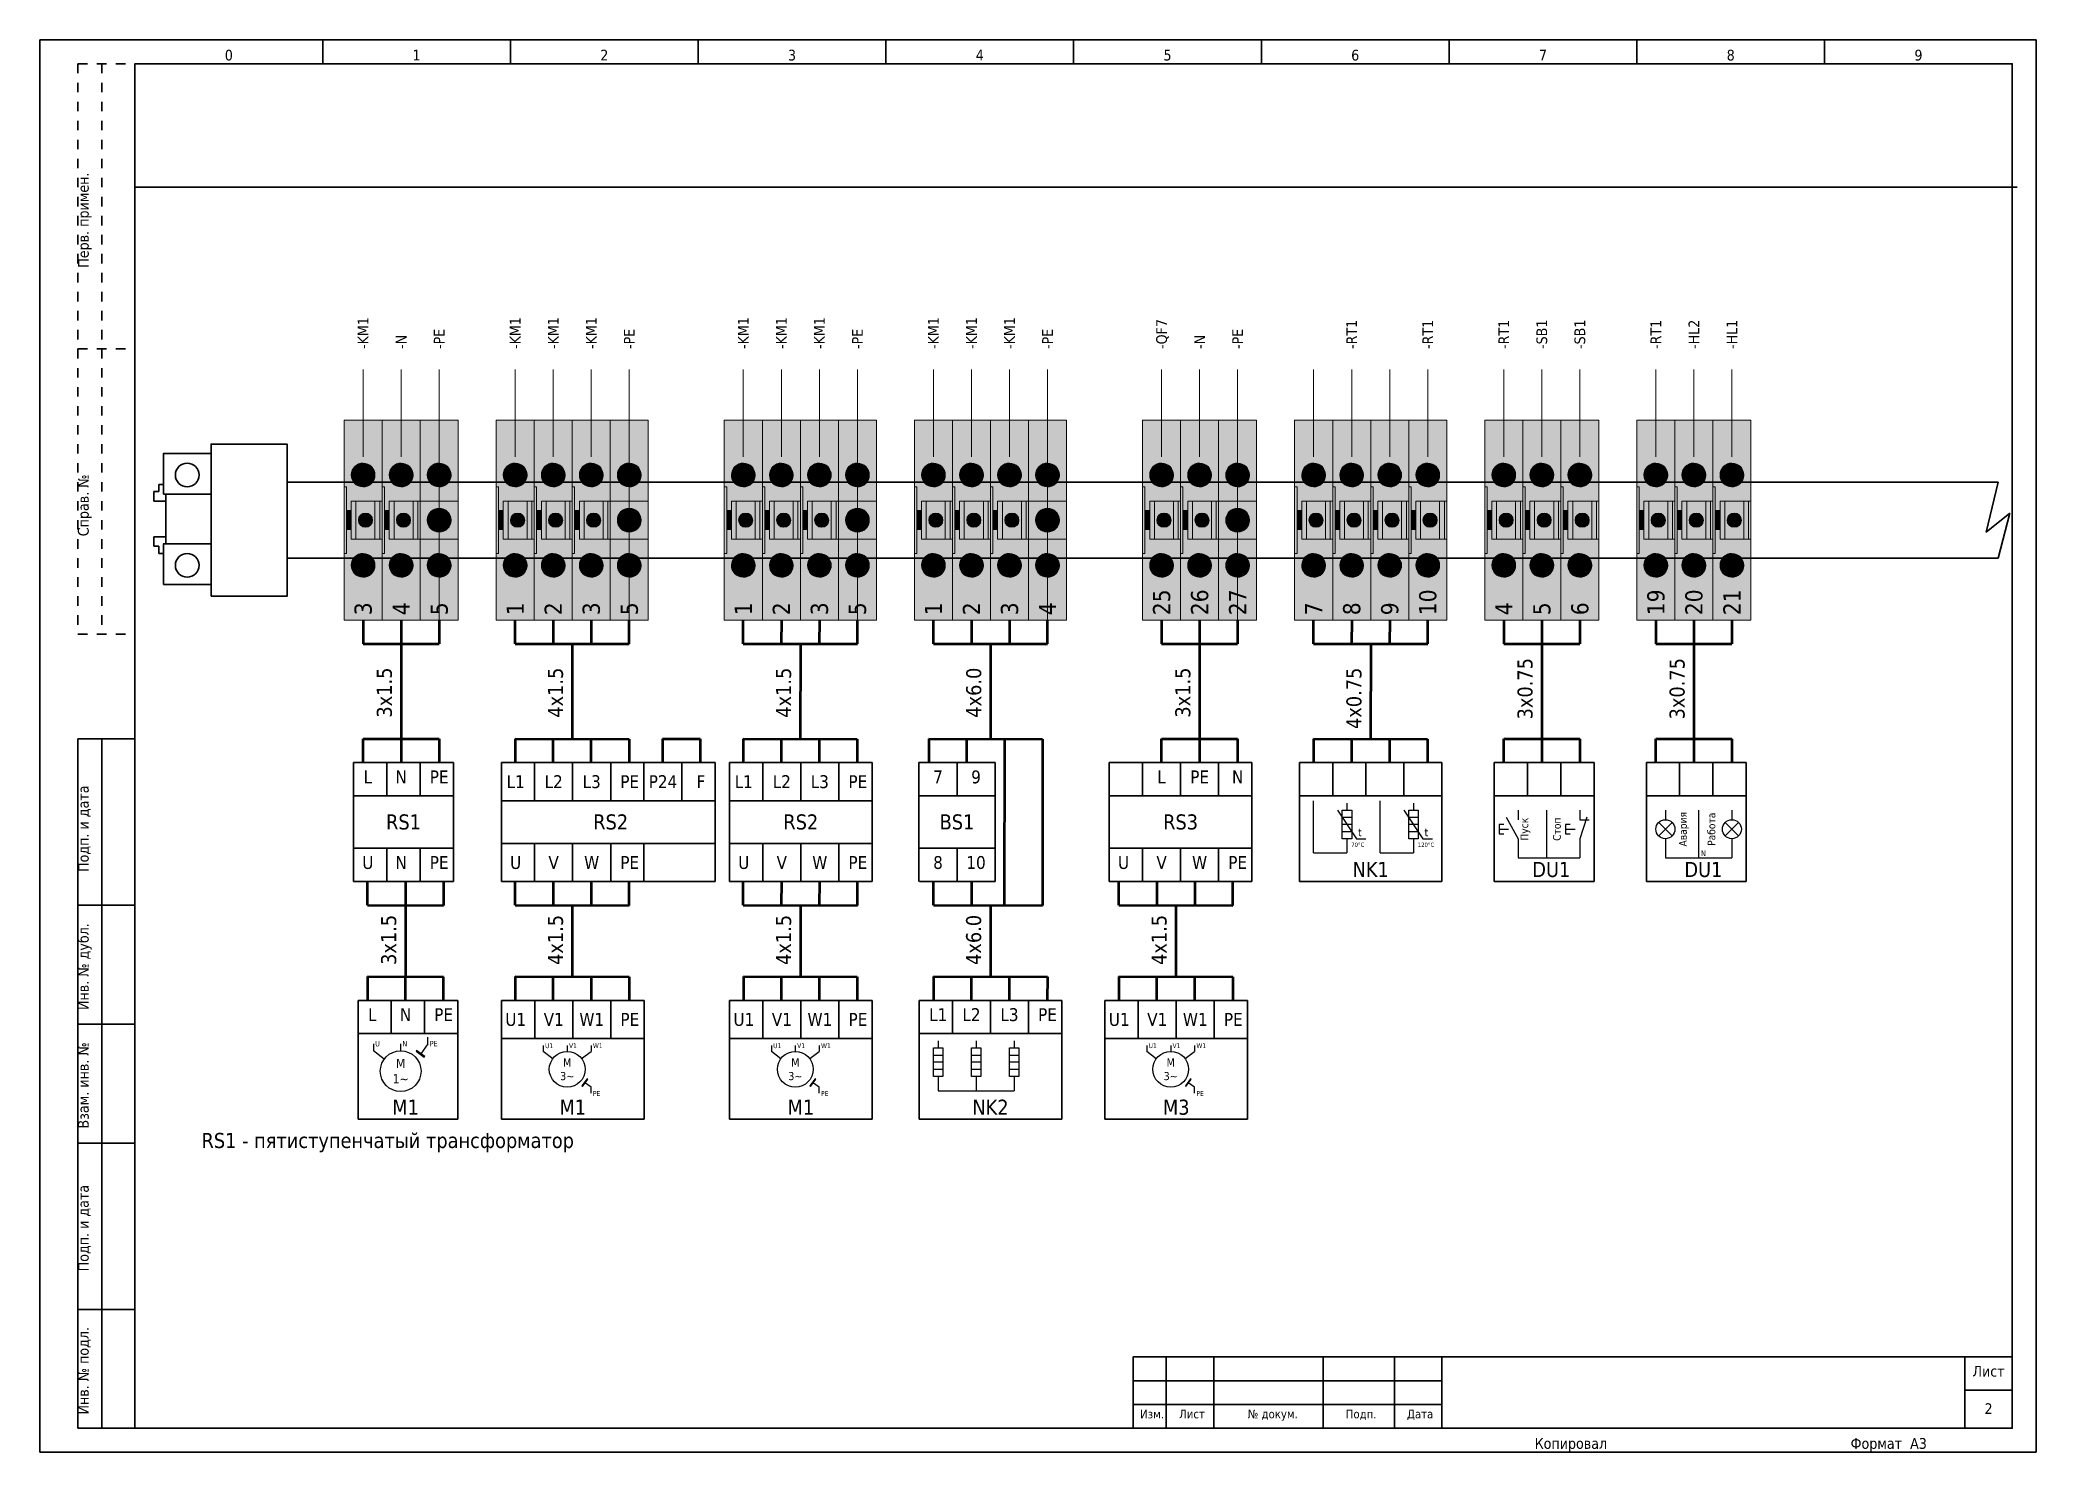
# Model space of a CAD drawing. Header units: millimetres. Extents: x 0 to 420, y 0 to 297.
import ezdxf
from ezdxf.enums import TextEntityAlignment as Align

# ---------------------------------------------------------------- set-up
doc = ezdxf.new("R2010")
doc.units = ezdxf.units.MM
doc.linetypes.add('EPL_DASH', pattern=[1, 0.5, -0.5])
for name, color, linetype, lineweight in [('EPLAN100', 7, 'Continuous', 50), ('EPLAN108', 5, 'Continuous', 35), ('EPLAN200', 73, 'Continuous', 35), ('EPLAN201', 73, 'Continuous', 35), ('EPLAN300', 5, 'Continuous', 25), ('EPLAN420', 7, 'Continuous', 35), ('EPLAN450', 73, 'Continuous', 35), ('EPLAN452', 73, 'Continuous', 35), ('EPLAN453', 73, 'Continuous', 35)]:
    doc.layers.add(name, color=color, linetype=linetype, lineweight=lineweight)
doc.styles.add('Tahoma', font='')
doc.styles.get('Tahoma').set_extended_font_data('Tahoma')

# ---------------------------------------------------------------- blocks, each defined once
blk = doc.blocks.new('новая форма')
at = {"layer": 'EPLAN200', "color": 73, "linetype": 'Continuous', "lineweight": 35, "ltscale": 4}
for p, q in [((20, 266), (416, 266)), ((25, 202), (24, 202)), ((24, 202), (24, 200)), ((26, 203.5), (25, 203.5)), ((25, 203.5), (25, 202)), ((52, 204), (412, 204)), ((412, 204), (409.5, 193.5)), ((24, 200), (26.5, 200)), ((26.5, 201.5), (26.5, 191)), ((409.5, 193.5), (414.5, 197.5)), ((414.5, 197.5), (412, 188)), ((24, 190.5), (24, 192.5)), ((24, 192.5), (26.5, 192.5)), ((25, 190.5), (24, 190.5)), ((25, 189), (25, 190.5)), ((26, 189), (25, 189)), ((412, 188), (52, 188))]:
    blk.add_line(p, q, dxfattribs=at)
for points in [[(26, 201.5), (36, 201.5), (36, 210), (26, 210)], [(36, 180), (52, 180), (52, 212), (36, 212)], [(26, 182.5), (36, 182.5), (36, 191), (26, 191)]]:
    blk.add_lwpolyline(points, close=True, dxfattribs=at)
for centre in [(31, 205.5), (31, 186.5)]:
    blk.add_circle(centre, 2.5, dxfattribs=at)
blk = doc.blocks.new('EPLFRAME')
at = {"layer": 'EPLAN201', "color": 73, "linetype": 'Continuous', "lineweight": 35, "ltscale": 4}
for p, q in [((24, 297), (419, 297)), ((59.5, 292), (59.5, 297)), ((99, 297), (99, 292)), ((99, 297), (138, 297)), ((138, 297), (177, 297)), ((138.5, 292), (138.5, 297)), ((178, 297), (178, 292)), ((217.5, 292), (217.5, 297)), ((257, 297), (257, 292)), ((296.5, 292), (296.5, 297)), ((336, 297), (336, 292)), ((375.5, 292), (375.5, 297)), ((8, 5), (8, 150)), ((8, 150), (20, 150)), ((13, 150), (13, 5)), ((20, 115), (8, 115)), ((20, 90), (8, 90)), ((20, 65), (8, 65)), ((20, 30), (8, 30)), ((237, 20), (237, 5)), ((247, 20), (247, 5)), ((270, 20), (270, 5)), ((285, 20), (285, 5)), ((295, 20), (295, 5)), ((405, 20), (405, 5)), ((230, 15), (295, 15)), ((415, 13), (405, 13)), ((230, 10), (295, 10)), ((20, 5), (8, 5))]:
    blk.add_line(p, q, dxfattribs=at)
at = {"layer": 'EPLAN201', "color": 73, "linetype": 'EPL_DASH', "lineweight": 35, "ltscale": 4}
for p, q in [((8, 292), (20, 292)), ((8, 292), (8, 172)), ((13, 292), (13, 172)), ((8, 232), (20, 232)), ((8, 172), (20, 172))]:
    blk.add_line(p, q, dxfattribs=at)
at = {"layer": 'EPLAN201', "color": 73, "linetype": 'Continuous', "lineweight": 35, "ltscale": 4}
for points in [[(0, 0), (420, 0), (420, 297), (0, 297)], [(20, 5), (415, 5), (415, 292), (20, 292)], [(230, 5), (415, 5), (415, 20), (230, 20)]]:
    blk.add_lwpolyline(points, close=True, dxfattribs=at)
at = {"color": 73}
for tag, p in [('53_19005', (39.75, 292)), ('53_19005_1', (79.25, 292)), ('53_19005_2', (118.75, 292)), ('53_19005_3', (158.25, 292)), ('53_19005_4', (197.75, 292)), ('53_19005_5', (237.25, 292)), ('53_19005_6', (276.75, 292)), ('53_19005_7', (316.25, 292)), ('53_19005_8', (355.75, 292)), ('53_19005_9', (395.25, 292))]:
    blk.add_attdef(tag, text='', height=2.26, dxfattribs=at).set_placement(p, align=Align.BOTTOM_CENTER)
blk.add_attdef('4_11000', text='', height=2.26, dxfattribs=at).set_placement((410, 8), align=Align.CENTER)
at = {"layer": 'EPLAN201', "color": 73, "style": 'Tahoma'}
for s, height, p in [('Перв. примен.', 2.2625, (8, 259.1)), ('Справ. №', 2.262, (8, 199.1)), ('Подп. и дата', 2.2625, (8, 131.1)), ('Инв. № дубл.', 2.2625, (8, 102.1)), ('Взам. инв. №', 2.2625, (8, 77.1)), ('Подп. и дата', 2.2625, (8, 47.1)), ('Инв. № подл.', 2.2625, (8, 17.1))]:
    blk.add_text(s, height=height, rotation=90, dxfattribs=at).set_placement(p, align=Align.TOP_CENTER)
for s, height, p in [('Лист', 2.262, (410, 17)), ('Изм.', 1.81, (234, 8)), ('Лист', 1.81, (242.4, 8.01)), ('№ докум.', 1.81, (259.4, 8.01)), ('Подп.', 1.81, (278, 8)), ('Дата', 1.81, (290.4, 8.01))]:
    blk.add_text(s, height=height, dxfattribs=at).set_placement(p, align=Align.MIDDLE_CENTER)
blk.add_text('Копировал', height=2.262, dxfattribs=at).set_placement((314.5, 0), align=Align.BOTTOM_LEFT)
blk.add_text('Формат  А3', height=2.262, dxfattribs=at).set_placement((389, 0), align=Align.BOTTOM_CENTER)
blk = doc.blocks.new('EPLSYM_Libraryмоё shnieder_Symbol3_Variant0_Placement7')
at = {"layer": 'EPLAN300', "linetype": 'Continuous', "lineweight": 25, "ltscale": 4}
blk.add_hatch(color=5, dxfattribs=at).paths.add_polyline_path([(5.07, -4.08), (3.35, -2.8), (3.24, -2.94), (4.96, -4.22)], flags=0)
at = {"layer": 'EPLAN300', "color": 5, "linetype": 'Continuous', "lineweight": 25}
for p, q in [((5.72, -1.43), (5.72, 0)), ((-5.72, -1.43), (-5.72, -2.86)), ((0, -1.43), (0, -2.86))]:
    blk.add_line(p, q, dxfattribs=at)
at = {"layer": 'EPLAN300', "color": 5, "linetype": 'Continuous', "lineweight": 25, "ltscale": 4}
for p, q in [((-3.46, -4.62), (-5.72, -2.86)), ((5.72, -1.43), (4.25, -3.53))]:
    blk.add_line(p, q, dxfattribs=at)
blk.add_lwpolyline([(5.07, -4.08), (3.35, -2.8), (3.24, -2.94), (4.96, -4.22)], close=True, dxfattribs=at)
at = {"layer": 'EPLAN300', "color": 5, "linetype": 'Continuous', "lineweight": 25}
blk.add_circle((0, -7.15), 4.29, dxfattribs=at)
at = {"color": 0}
for tag, p in [('17_20028[1]', (-7.5, -3.2)), ('17_20028[2]', (0.5, -3.2)), ('17_20028[3]', (8.5, -3.2))]:
    blk.add_attdef(tag, text='', height=1.16, dxfattribs=at).set_placement(p, align=Align.BOTTOM_LEFT)
at = {"layer": 'EPLAN300', "color": 5, "style": 'Tahoma'}
for s, p in [('1~', (0, -8.75)), ('M', (0, -5.54))]:
    blk.add_text(s, height=1.94, dxfattribs=at).set_placement(p, align=Align.MIDDLE_CENTER)
blk = doc.blocks.new('EPLSYM_LibraryGRAPHICS_Symbol13_Variant0_Placement7')
at = {"layer": 'EPLAN300', "linetype": 'Continuous', "lineweight": 13, "ltscale": 4}
for color, points in [(254, [(-4.5, -21), (3.5, -21), (3.5, 21), (-4.5, 21)]), (253, [(-4, -2), (-3, -2), (-3, 2), (-4, 2)]), (253, [(-3, -4), (3.5, -4), (3.5, 4), (-3, 4)])]:
    blk.add_hatch(color=color, dxfattribs=at).paths.add_polyline_path(points, flags=0)
h = blk.add_hatch(color=253, dxfattribs=at)
edge = h.paths.add_edge_path(flags=0)
edge.add_arc((-0.5, 9.5), 2.5, 0, 360)
h = blk.add_hatch(color=254, dxfattribs=at)
edge = h.paths.add_edge_path(flags=0)
edge.add_arc((0, 0), 1.5, 0, 360)
h = blk.add_hatch(color=253, dxfattribs=at)
edge = h.paths.add_edge_path(flags=0)
edge.add_arc((-0.5, -9.5), 2.5, 0, 360)
at = {"layer": 'EPLAN300', "color": 250, "linetype": 'Continuous', "lineweight": 13, "ltscale": 4}
for p, q in [((-2.5, 8), (1, 11.5)), ((-2, 7.5), (1.5, 11)), ((-4, 2), (-3, 2)), ((-2, 4), (-2, -4)), ((2, 4), (2, -4)), ((3, 4), (3, -4)), ((-4, -2), (-3, -2)), ((-2.5, -11), (1, -7.5)), ((-2, -11.5), (1.5, -8))]:
    blk.add_line(p, q, dxfattribs=at)
at = {"layer": 'EPLAN300', "color": 254, "linetype": 'Continuous', "lineweight": 13, "ltscale": 4}
blk.add_lwpolyline([(-4.5, -21), (3.5, -21), (3.5, 21), (-4.5, 21)], close=True, dxfattribs=at)
at = {"layer": 'EPLAN300', "color": 250, "linetype": 'Continuous', "lineweight": 13, "ltscale": 4}
blk.add_lwpolyline([(-4.5, -21), (3.5, -21), (3.5, 21), (-4.5, 21)], close=True, dxfattribs=at)
for points in [[(-4.5, 7), (-4, 7), (-4, -7), (-4.5, -7)], [(3.5, 4), (-3, 4), (-3, -4), (3.5, -4)]]:
    blk.add_lwpolyline(points, dxfattribs=at)
at = {"layer": 'EPLAN300', "color": 253, "linetype": 'Continuous', "lineweight": 13, "ltscale": 4}
for points in [[(-4, -2), (-3, -2), (-3, 2), (-4, 2)], [(-3, -4), (3.5, -4), (3.5, 4), (-3, 4)]]:
    blk.add_lwpolyline(points, close=True, dxfattribs=at)
for centre in [(-0.5, 9.5), (-0.5, -9.5)]:
    blk.add_circle(centre, 2.5, dxfattribs=at)
at = {"layer": 'EPLAN300', "color": 254, "linetype": 'Continuous', "lineweight": 13, "ltscale": 4}
blk.add_circle((0, 0), 1.5, dxfattribs=at)
at = {"layer": 'EPLAN300', "color": 250, "linetype": 'Continuous', "lineweight": 13, "ltscale": 4}
for centre, radius in [((-0.5, 9.5), 2.5), ((0, 0), 1.5), ((-0.5, -9.5), 2.5)]:
    blk.add_arc(centre, radius, 0, 358.0986, dxfattribs=at)
blk = doc.blocks.new('EPLSYM_LibraryGRAPHICS_Symbol44_Variant0_Placement7')
at = {"layer": 'EPLAN300', "color": 1, "linetype": 'Continuous', "lineweight": 18, "ltscale": 4}
blk.add_line((0.18, -18.52), (0.18, -0.18), dxfattribs=at)
blk = doc.blocks.new('EPLSYM_LibraryGRAPHICS_Symbol20_Variant0_Placement7')
at = {"layer": 'EPLAN300', "linetype": 'Continuous', "lineweight": 13, "ltscale": 4}
for color, points in [(151, [(-4.5, -21), (3.5, -21), (3.5, 21), (-4.5, 21)]), (253, [(-4, -2), (-3, -2), (-3, 2), (-4, 2)]), (253, [(-3, -4), (3.5, -4), (3.5, 4), (-3, 4)])]:
    blk.add_hatch(color=color, dxfattribs=at).paths.add_polyline_path(points, flags=0)
h = blk.add_hatch(color=253, dxfattribs=at)
edge = h.paths.add_edge_path(flags=0)
edge.add_arc((-0.5, 9.5), 2.5, 0, 360)
h = blk.add_hatch(color=151, dxfattribs=at)
edge = h.paths.add_edge_path(flags=0)
edge.add_arc((0, 0), 1.5, 0, 360)
h = blk.add_hatch(color=253, dxfattribs=at)
edge = h.paths.add_edge_path(flags=0)
edge.add_arc((-0.5, -9.5), 2.5, 0, 360)
at = {"layer": 'EPLAN300', "color": 250, "linetype": 'Continuous', "lineweight": 13, "ltscale": 4}
for p, q in [((-2.5, 8), (1, 11.5)), ((-2, 7.5), (1.5, 11)), ((-4, 2), (-3, 2)), ((-2, 4), (-2, -4)), ((2, 4), (2, -4)), ((3, 4), (3, -4)), ((-4, -2), (-3, -2)), ((-2.5, -11), (1, -7.5)), ((-2, -11.5), (1.5, -8))]:
    blk.add_line(p, q, dxfattribs=at)
at = {"layer": 'EPLAN300', "color": 151, "linetype": 'Continuous', "lineweight": 13, "ltscale": 4}
blk.add_lwpolyline([(-4.5, -21), (3.5, -21), (3.5, 21), (-4.5, 21)], close=True, dxfattribs=at)
at = {"layer": 'EPLAN300', "color": 250, "linetype": 'Continuous', "lineweight": 13, "ltscale": 4}
blk.add_lwpolyline([(-4.5, -21), (3.5, -21), (3.5, 21), (-4.5, 21)], close=True, dxfattribs=at)
for points in [[(-4.5, 7), (-4, 7), (-4, -7), (-4.5, -7)], [(3.5, 4), (-3, 4), (-3, -4), (3.5, -4)]]:
    blk.add_lwpolyline(points, dxfattribs=at)
at = {"layer": 'EPLAN300', "color": 253, "linetype": 'Continuous', "lineweight": 13, "ltscale": 4}
for points in [[(-4, -2), (-3, -2), (-3, 2), (-4, 2)], [(-3, -4), (3.5, -4), (3.5, 4), (-3, 4)]]:
    blk.add_lwpolyline(points, close=True, dxfattribs=at)
for centre in [(-0.5, 9.5), (-0.5, -9.5)]:
    blk.add_circle(centre, 2.5, dxfattribs=at)
at = {"layer": 'EPLAN300', "color": 151, "linetype": 'Continuous', "lineweight": 13, "ltscale": 4}
blk.add_circle((0, 0), 1.5, dxfattribs=at)
at = {"layer": 'EPLAN300', "color": 250, "linetype": 'Continuous', "lineweight": 13, "ltscale": 4}
for centre, radius in [((-0.5, 9.5), 2.5), ((0, 0), 1.5), ((-0.5, -9.5), 2.5)]:
    blk.add_arc(centre, radius, 0, 358.0986, dxfattribs=at)
blk = doc.blocks.new('EPLSYM_LibraryGRAPHICS_Symbol24_Variant0_Placement7')
at = {"layer": 'EPLAN300', "linetype": 'Continuous', "lineweight": 13, "ltscale": 4}
for color, points in [(51, [(-4, -21), (0, -21), (0, 21), (-4, 21)]), (81, [(0, -21), (4, -21), (4, 21), (0, 21)])]:
    blk.add_hatch(color=color, dxfattribs=at).paths.add_polyline_path(points, flags=0)
h = blk.add_hatch(color=253, dxfattribs=at)
edge = h.paths.add_edge_path(flags=0)
edge.add_arc((0, 9.5), 2.5, 0, 360)
h = blk.add_hatch(color=253, dxfattribs=at)
edge = h.paths.add_edge_path(flags=0)
edge.add_arc((0, 0), 2.5, 0, 360)
h = blk.add_hatch(color=253, dxfattribs=at)
edge = h.paths.add_edge_path(flags=0)
edge.add_arc((0, -9.5), 2.5, 0, 360)
at = {"layer": 'EPLAN300', "color": 250, "linetype": 'Continuous', "lineweight": 13, "ltscale": 4}
for p, q in [((0, 21), (0, 12)), ((-2, 8), (1.5, 11.5)), ((-1.5, 7.5), (2, 11)), ((0, 7), (0, 2.5)), ((-4, 4), (4, 4)), ((-2, -1.5), (1.5, 2)), ((-1.5, -2), (2, 1.5)), ((-4, -4), (4, -4)), ((0, -2.5), (0, -7)), ((-2, -11), (1.5, -7.5)), ((-1.5, -11.5), (2, -8)), ((0, -12), (0, -21))]:
    blk.add_line(p, q, dxfattribs=at)
at = {"layer": 'EPLAN300', "color": 51, "linetype": 'Continuous', "lineweight": 13, "ltscale": 4}
blk.add_lwpolyline([(-4, -21), (0, -21), (0, 21), (-4, 21)], close=True, dxfattribs=at)
at = {"layer": 'EPLAN300', "color": 250, "linetype": 'Continuous', "lineweight": 13, "ltscale": 4}
blk.add_lwpolyline([(-4, -21), (4, -21), (4, 21), (-4, 21)], close=True, dxfattribs=at)
at = {"layer": 'EPLAN300', "color": 81, "linetype": 'Continuous', "lineweight": 13, "ltscale": 4}
blk.add_lwpolyline([(0, -21), (4, -21), (4, 21), (0, 21)], close=True, dxfattribs=at)
at = {"layer": 'EPLAN300', "color": 253, "linetype": 'Continuous', "lineweight": 13, "ltscale": 4}
for centre in [(0, 9.5), (0, 0), (0, -9.5)]:
    blk.add_circle(centre, 2.5, dxfattribs=at)
at = {"layer": 'EPLAN300', "color": 250, "linetype": 'Continuous', "lineweight": 13, "ltscale": 4}
for centre in [(0, 9.5), (0, 0), (0, -9.5)]:
    blk.add_arc(centre, 2.5, 0, 358.0986, dxfattribs=at)
blk = doc.blocks.new('EPLSYM_LibraryIEC_symbol_Symbol62_Variant0_Placement7')
at = {"layer": 'EPLAN300', "linetype": 'Continuous', "lineweight": 25, "ltscale": 4}
blk.add_hatch(color=5, dxfattribs=at).paths.add_polyline_path([(8.11, -3.49), (8.23, -3.59), (9.36, -2.07), (9.23, -1.98)], flags=0)
at = {"layer": 'EPLAN300', "color": 5, "linetype": 'Continuous', "lineweight": 25}
blk.add_line((0, 5.03), (0, 3.77), dxfattribs=at)
at = {"layer": 'EPLAN300', "color": 5, "linetype": 'Continuous', "lineweight": 25, "ltscale": 4}
for p, q in [((5.03, 5.03), (5.03, 3.77)), ((10.06, 5.03), (10.06, 3.77)), ((1.98, 2.22), (0, 3.77)), ((8.05, 2.26), (10.06, 3.77)), ((10.06, -3.77), (8.67, -2.74)), ((10.06, -5.03), (10.06, -3.77))]:
    blk.add_line(p, q, dxfattribs=at)
blk.add_lwpolyline([(8.11, -3.49), (8.23, -3.59), (9.36, -2.07), (9.23, -1.98)], close=True, dxfattribs=at)
blk.add_circle((5.03, 0), 3.77, dxfattribs=at)
at = {"color": 0}
for tag, p in [('17_20028[1]', (0.6, 6.6)), ('17_20028[2]', (8.6, 6.6)), ('17_20028[3]', (16.6, 6.6))]:
    blk.add_attdef(tag, text='', height=1.02, dxfattribs=at).set_placement(p, align=Align.BOTTOM_LEFT)
blk.add_attdef('17_20028[4]', text='', height=1.02, dxfattribs=at).set_placement((16.6, -7.01), align=Align.TOP_LEFT)
at = {"layer": 'EPLAN300', "color": 5, "style": 'Tahoma'}
for s, height, p in [('M', 1.71, (5.03, 1.42)), ('3~', 1.708, (5.03, -1.42))]:
    blk.add_text(s, height=height, dxfattribs=at).set_placement(p, align=Align.MIDDLE_CENTER)

msp = doc.modelspace()

# ---------------------------------------------------------------- linework, layer by layer
at = {"layer": 'EPLAN100', "color": 0, "linetype": 'Continuous', "lineweight": 50, "ltscale": 4}
for p, q in [((68, 175), (68, 170)), ((76, 175), (76, 170)), ((84, 175), (84, 170)), ((100, 170), (100, 175)), ((108, 175), (107.99, 169.99)), ((116, 175), (115.99, 169.98)), ((123.99, 169.97), (124, 175)), ((148, 170), (148, 175)), ((156, 175), (155.99, 169.99)), ((164, 175), (163.99, 169.98)), ((171.99, 169.97), (172, 175)), ((188, 170), (188, 175)), ((196, 175), (195.99, 169.99)), ((204, 175), (203.99, 169.98)), ((211.99, 169.97), (212, 175)), ((236, 175), (236, 170)), ((244, 175), (244, 170)), ((252, 175), (252, 170)), ((268, 170), (268, 175)), ((276, 175), (275.99, 169.99)), ((284, 175), (283.99, 169.98)), ((291.99, 169.97), (292, 175)), ((308, 175), (308, 170)), ((316, 175), (316, 170)), ((324, 175), (324, 170)), ((340, 175), (340, 170)), ((348, 175), (348, 170)), ((356, 175), (356, 170)), ((68, 170), (84, 170)), ((76, 170), (76, 150)), ((100, 170), (123.99, 169.97)), ((112, 169.98), (111.98, 149.98)), ((148, 170), (171.99, 169.97)), ((160, 169.98), (159.98, 149.98)), ((188, 170), (211.99, 169.97)), ((200, 169.98), (199.98, 149.98)), ((236, 170), (252, 170)), ((244, 170), (244, 150)), ((268, 170), (291.99, 169.97)), ((280, 169.98), (279.98, 149.98)), ((308, 170), (324, 170)), ((316, 170), (316, 150)), ((340, 170), (356, 170)), ((348, 170), (348, 150)), ((68, 145), (68, 150)), ((68, 150), (84, 150)), ((76, 150), (76, 145)), ((84, 150), (84, 145)), ((100, 150), (100, 145)), ((100, 150), (123.97, 149.97)), ((108, 145), (108.01, 149.99)), ((116, 145), (116.01, 149.98)), ((123.97, 149.97), (123.96, 145)), ((131, 150), (131, 145)), ((131, 150), (138.91, 150)), ((138.91, 150), (138.91, 145)), ((148, 150), (148, 145)), ((148, 150), (171.97, 149.97)), ((156, 145), (156.01, 149.99)), ((164, 145), (164.01, 149.98)), ((171.97, 149.97), (171.96, 145)), ((187, 150), (187, 145)), ((187, 150), (210.97, 149.97)), ((195, 145), (195.01, 149.99)), ((202.96, 114.98), (203.01, 149.98)), ((210.97, 149.97), (210.92, 114.97)), ((236, 145), (236, 150)), ((236, 150), (252, 150)), ((244, 150), (244, 145)), ((252, 150), (252, 145)), ((268, 150), (268, 145)), ((268, 150), (291.97, 149.97)), ((276, 145), (276.01, 149.99)), ((284, 145), (284.01, 149.98)), ((291.97, 149.97), (291.96, 145)), ((308, 145), (308, 150)), ((308, 150), (324, 150)), ((316, 150), (316, 145)), ((324, 150), (324, 145)), ((340, 145), (340, 150)), ((340, 150), (356, 150)), ((348, 150), (348, 145)), ((356, 150), (356, 145)), ((68.91, 115), (68.91, 120)), ((76.91, 120), (76.9, 114.99)), ((84.91, 120), (84.9, 114.98)), ((100, 115), (100, 120)), ((108, 120), (107.99, 114.99)), ((116, 120), (115.99, 114.98)), ((123.99, 114.97), (124, 120)), ((148, 115), (148, 120)), ((156, 120), (155.99, 114.99)), ((164, 120), (163.99, 114.98)), ((171.99, 114.97), (172, 120)), ((188.04, 115), (188.04, 120)), ((196.04, 120), (196.04, 114.99)), ((227, 115), (227, 120)), ((235, 120), (234.99, 114.99)), ((243, 120), (242.99, 114.98)), ((250.99, 114.97), (251, 120)), ((68.91, 115), (84.9, 114.98)), ((76.91, 114.99), (76.91, 99.99)), ((100, 115), (123.99, 114.97)), ((112, 114.98), (112, 99.98)), ((148, 115), (171.99, 114.97)), ((160, 114.98), (160, 99.98)), ((188.04, 115), (210.92, 114.97)), ((200.04, 114.98), (200.03, 99.98)), ((227, 115), (250.99, 114.97)), ((239, 114.98), (239, 99.98)), ((68.93, 100), (68.93, 95)), ((68.93, 100), (84.93, 99.98)), ((76.93, 95), (76.93, 99.99)), ((84.93, 95), (84.93, 99.98)), ((100.02, 100), (100.02, 95)), ((100.02, 100), (123.98, 99.97)), ((108.02, 95), (108.02, 99.99)), ((116.02, 95), (116.02, 99.98)), ((123.98, 99.97), (123.98, 95)), ((148.02, 100), (148.02, 95)), ((148.02, 100), (171.98, 99.97)), ((156.02, 95), (156.02, 99.99)), ((164.02, 95), (164.02, 99.98)), ((171.98, 99.97), (171.98, 95)), ((188, 100), (188, 95)), ((188, 100), (211.97, 99.97)), ((196, 95), (196.01, 99.99)), ((204, 95), (204.01, 99.98)), ((211.97, 99.97), (211.96, 95)), ((227, 100), (227, 95)), ((227, 100), (250.97, 99.97)), ((235, 95), (235.01, 99.99)), ((243, 95), (243.01, 99.98)), ((250.97, 99.97), (250.96, 95))]:
    msp.add_line(p, q, dxfattribs=at)
at = {"layer": 'EPLAN100', "color": 0, "linetype": 'Continuous', "lineweight": 35, "ltscale": 4}
for p, q in [((66, 138), (66, 145)), ((66, 145), (87, 145)), ((73, 145), (73, 138)), ((80, 145), (80, 138)), ((87, 145), (87, 138)), ((97.09, 145), (97.09, 137)), ((97.09, 145), (142.09, 145)), ((104.09, 145), (104.09, 137)), ((112.09, 145), (112.09, 137)), ((120.09, 145), (120.09, 137)), ((127.09, 145), (127.09, 137)), ((135.09, 145), (135.09, 137)), ((142.09, 145), (142.09, 120)), ((145.09, 145), (145.09, 137)), ((145.09, 145), (175.09, 145)), ((152.09, 145), (152.09, 137)), ((160.09, 145), (160.09, 137)), ((168.09, 145), (168.09, 137)), ((175.09, 145), (175.09, 120)), ((184.96, 145), (200.96, 145)), ((184.96, 145), (184.96, 138)), ((184.96, 145), (184.96, 138)), ((184.96, 145), (184.96, 120)), ((192.96, 145), (192.96, 138)), ((200.96, 145), (200.96, 120)), ((225, 145), (255, 145)), ((225, 145), (225, 120)), ((232, 145), (232, 138)), ((240, 145), (240, 138)), ((248, 145), (248, 138)), ((255, 145), (255, 138)), ((255, 145), (255, 138)), ((255, 145), (255, 138)), ((265, 120), (265, 145)), ((265, 145), (295, 145)), ((272, 145), (272, 138)), ((279, 145), (279, 138)), ((287, 145), (287, 138)), ((295, 145), (295, 138)), ((295, 145), (295, 120)), ((306, 138), (306, 145)), ((306, 145), (327, 145)), ((313, 145), (313, 138)), ((320, 145), (320, 138)), ((327, 145), (327, 120)), ((338, 138), (338, 145)), ((338, 145), (359, 145)), ((345, 145), (345, 138)), ((352, 145), (352, 138)), ((359, 145), (359, 120)), ((66, 138), (66, 120)), ((66, 138), (87, 138)), ((87, 138), (87, 120)), ((97.09, 137), (97.09, 120)), ((97.09, 137), (142.09, 137)), ((145.09, 137), (145.09, 120)), ((145.09, 137), (175.09, 137)), ((184.96, 138), (200.96, 138)), ((225, 138), (255, 138)), ((255, 120), (255, 138)), ((265, 138), (295, 138)), ((306, 138), (306, 120)), ((306, 138), (327, 138)), ((338, 138), (338, 120)), ((338, 138), (359, 138)), ((66, 120), (66, 127)), ((66, 127), (87, 127)), ((73, 127), (73, 120)), ((80, 127), (80, 120)), ((87, 127), (87, 120)), ((97.09, 128), (97.09, 120)), ((97.09, 128), (142.09, 128)), ((104.09, 128), (104.09, 120)), ((112.09, 128), (112.09, 120)), ((120.09, 128), (120.09, 120)), ((127.09, 128), (127.09, 120)), ((145.09, 128), (145.09, 120)), ((145.09, 128), (175.09, 128)), ((152.09, 128), (152.09, 120)), ((160.09, 128), (160.09, 120)), ((168.09, 128), (168.09, 120)), ((175.09, 128), (175.09, 120)), ((184.96, 127), (200.96, 127)), ((184.96, 127), (184.96, 120)), ((184.96, 127), (184.96, 120)), ((192.96, 127), (192.96, 120)), ((225, 127), (255, 127)), ((225, 127), (225, 120)), ((225, 127), (225, 120)), ((232, 127), (232, 120)), ((240, 127), (240, 120)), ((248, 127), (248, 120)), ((255, 127), (255, 120)), ((255, 127), (255, 120)), ((255, 127), (255, 120)), ((66, 120), (87, 120)), ((66, 120), (87, 120)), ((97.09, 120), (127.09, 120)), ((97.09, 120), (142.09, 120)), ((145.09, 120), (175.09, 120)), ((145.09, 120), (175.09, 120)), ((185.04, 120), (200.96, 120)), ((225, 120), (255, 120)), ((295, 120), (265, 120)), ((306, 120), (327, 120)), ((338, 120), (359, 120)), ((66.93, 88), (66.93, 95)), ((66.93, 95), (87.93, 95)), ((73.93, 95), (73.93, 88)), ((80.93, 95), (80.93, 88)), ((87.93, 95), (87.93, 88)), ((97.11, 95), (97.11, 87)), ((97.11, 95), (127.11, 95)), ((104.11, 95), (104.11, 87)), ((112.11, 95), (112.11, 87)), ((120.11, 95), (120.11, 87)), ((127.11, 95), (127.11, 87)), ((145.11, 95), (145.11, 87)), ((145.11, 95), (175.11, 95)), ((152.11, 95), (152.11, 87)), ((160.11, 95), (160.11, 87)), ((168.11, 95), (168.11, 87)), ((175.11, 95), (175.11, 87)), ((185, 95), (215, 95)), ((185, 95), (185, 70)), ((192, 95), (192, 88)), ((200, 95), (200, 88)), ((208, 95), (208, 88)), ((215, 95), (215, 70)), ((224.09, 95), (224.09, 87)), ((224.09, 95), (254.09, 95)), ((231.09, 95), (231.09, 87)), ((239.09, 95), (239.09, 87)), ((247.09, 95), (247.09, 87)), ((254.09, 95), (254.09, 87)), ((66.93, 88), (66.93, 70)), ((66.93, 88), (87.93, 88)), ((87.93, 88), (87.93, 70)), ((97.11, 87), (97.11, 70)), ((97.11, 87), (127.11, 87)), ((127.11, 87), (127.11, 70)), ((145.11, 87), (145.11, 70)), ((145.11, 87), (175.11, 87)), ((175.11, 87), (175.11, 70)), ((185, 88), (215, 88)), ((224.09, 87), (224.09, 70)), ((224.09, 87), (254.09, 87)), ((254.09, 87), (254.09, 70)), ((66.93, 70), (87.93, 70)), ((97.11, 70), (127.11, 70)), ((145.11, 70), (175.11, 70)), ((215, 70), (185, 70)), ((224.09, 70), (254.09, 70))]:
    msp.add_line(p, q, dxfattribs=at)
at = {"layer": 'EPLAN100', "color": 5, "linetype": 'Continuous', "lineweight": 25, "ltscale": 4}
for p, q in [((268, 126), (268, 137)), ((273, 135), (277, 129)), ((274, 135), (276, 135)), ((274, 129), (274, 135)), ((275, 136.5), (275, 135)), ((276, 135), (276, 129)), ((282, 126), (282, 137)), ((287, 135), (291, 129)), ((288, 135), (290, 135)), ((288, 129), (288, 135)), ((289, 136.5), (289, 135)), ((290, 135), (290, 129)), ((311, 135), (311, 133)), ((317, 135), (317, 125)), ((324, 135), (324, 133)), ((342, 135), (342, 133)), ((349, 135), (349, 125)), ((356, 135), (356, 133)), ((274, 133.5), (276, 133.5)), ((276, 132), (274, 132)), ((274, 130.5), (276, 130.5)), ((288, 133.5), (290, 133.5)), ((290, 132), (288, 132)), ((288, 130.5), (290, 130.5)), ((308, 132), (307, 132)), ((307, 132), (307, 130)), ((308.5, 133.5), (311, 129)), ((322, 132), (321, 132)), ((321, 132), (321, 130)), ((325.5, 133.5), (324, 129)), ((324, 133), (326, 133)), ((340.6, 129.6), (343.4, 132.4)), ((340.6, 132.4), (343.4, 129.6)), ((354.6, 129.6), (357.4, 132.4)), ((354.6, 132.4), (357.4, 129.6)), ((268, 126), (275, 126)), ((276, 129), (274, 129)), ((275, 129), (275, 126)), ((277, 129), (279, 129)), ((282, 126), (289, 126)), ((290, 129), (288, 129)), ((289, 129), (289, 126)), ((291, 129), (293, 129)), ((307, 130), (308, 130)), ((311, 129), (311, 127)), ((311, 127), (311, 125)), ((321, 130), (322, 130)), ((324, 129), (324, 127)), ((324, 127), (324, 125)), ((342, 129), (342, 127)), ((342, 127), (342, 125)), ((356, 129), (356, 127)), ((356, 127), (356, 125)), ((311, 125), (324, 125)), ((342, 125), (356, 125)), ((188, 85), (190, 85)), ((188, 79), (188, 85)), ((189, 86.5), (189, 85)), ((190, 85), (190, 79)), ((196, 85), (198, 85)), ((196, 79), (196, 85)), ((197, 86.5), (197, 85)), ((198, 85), (198, 79)), ((204, 85), (206, 85)), ((204, 79), (204, 85)), ((205, 86.5), (205, 85)), ((206, 85), (206, 79)), ((188, 83.5), (190, 83.5)), ((190, 82), (188, 82)), ((188, 80.5), (190, 80.5)), ((196, 83.5), (198, 83.5)), ((198, 82), (196, 82)), ((196, 80.5), (198, 80.5)), ((204, 83.5), (206, 83.5)), ((206, 82), (204, 82)), ((204, 80.5), (206, 80.5)), ((190, 79), (188, 79)), ((189, 79), (189, 76)), ((189, 76), (205, 76)), ((198, 79), (196, 79)), ((197, 79), (197, 76)), ((206, 79), (204, 79)), ((205, 79), (205, 76))]:
    msp.add_line(p, q, dxfattribs=at)
at = {"layer": 'EPLAN100', "color": 5, "linetype": 'EPL_DASH', "lineweight": 25, "ltscale": 4}
for p, q in [((307, 131), (309.88, 131)), ((321, 131), (324.65, 131))]:
    msp.add_line(p, q, dxfattribs=at)
at = {"layer": 'EPLAN100', "color": 5, "linetype": 'Continuous', "lineweight": 25, "ltscale": 4}
for centre in [(342, 131), (356, 131)]:
    msp.add_circle(centre, 2, dxfattribs=at)

# ---------------------------------------------------------------- block references
ref = msp.add_blockref('EPLFRAME', (0, 0))
ref.add_attrib('53_19005', '0', dxfattribs={"layer": 'EPLAN453', "color": 73, "height": 2.26, "style": 'Tahoma'}).set_placement((39.75, 292), align=Align.BOTTOM_CENTER)
ref.add_attrib('53_19005_1', '1', dxfattribs={"layer": 'EPLAN453', "color": 73, "height": 2.26, "style": 'Tahoma'}).set_placement((79.25, 292), align=Align.BOTTOM_CENTER)
ref.add_attrib('53_19005_2', '2', dxfattribs={"layer": 'EPLAN453', "color": 73, "height": 2.26, "style": 'Tahoma'}).set_placement((118.75, 292), align=Align.BOTTOM_CENTER)
ref.add_attrib('53_19005_3', '3', dxfattribs={"layer": 'EPLAN453', "color": 73, "height": 2.26, "style": 'Tahoma'}).set_placement((158.25, 292), align=Align.BOTTOM_CENTER)
ref.add_attrib('53_19005_4', '4', dxfattribs={"layer": 'EPLAN453', "color": 73, "height": 2.26, "style": 'Tahoma'}).set_placement((197.75, 292), align=Align.BOTTOM_CENTER)
ref.add_attrib('53_19005_5', '5', dxfattribs={"layer": 'EPLAN453', "color": 73, "height": 2.26, "style": 'Tahoma'}).set_placement((237.25, 292), align=Align.BOTTOM_CENTER)
ref.add_attrib('53_19005_6', '6', dxfattribs={"layer": 'EPLAN453', "color": 73, "height": 2.26, "style": 'Tahoma'}).set_placement((276.75, 292), align=Align.BOTTOM_CENTER)
ref.add_attrib('53_19005_7', '7', dxfattribs={"layer": 'EPLAN453', "color": 73, "height": 2.26, "style": 'Tahoma'}).set_placement((316.25, 292), align=Align.BOTTOM_CENTER)
ref.add_attrib('53_19005_8', '8', dxfattribs={"layer": 'EPLAN453', "color": 73, "height": 2.26, "style": 'Tahoma'}).set_placement((355.75, 292), align=Align.BOTTOM_CENTER)
ref.add_attrib('53_19005_9', '9', dxfattribs={"layer": 'EPLAN453', "color": 73, "height": 2.26, "style": 'Tahoma'}).set_placement((395.25, 292), align=Align.BOTTOM_CENTER)
ref.add_attrib('4_11000', '2', dxfattribs={"layer": 'EPLAN452', "color": 73, "height": 2.26, "style": 'Tahoma'}).set_placement((410, 8), align=Align.CENTER)
for name, p in [('новая форма', (0, 0)), ('EPLSYM_LibraryGRAPHICS_Symbol44_Variant0_Placement7', (67.82, 227.85)), ('EPLSYM_LibraryGRAPHICS_Symbol44_Variant0_Placement7', (75.82, 227.85)), ('EPLSYM_LibraryGRAPHICS_Symbol44_Variant0_Placement7', (83.82, 227.85)), ('EPLSYM_LibraryGRAPHICS_Symbol44_Variant0_Placement7', (99.82, 227.85)), ('EPLSYM_LibraryGRAPHICS_Symbol44_Variant0_Placement7', (107.82, 227.85)), ('EPLSYM_LibraryGRAPHICS_Symbol44_Variant0_Placement7', (115.82, 227.85)), ('EPLSYM_LibraryGRAPHICS_Symbol44_Variant0_Placement7', (123.82, 227.85)), ('EPLSYM_LibraryGRAPHICS_Symbol44_Variant0_Placement7', (147.82, 227.85)), ('EPLSYM_LibraryGRAPHICS_Symbol44_Variant0_Placement7', (155.82, 227.85)), ('EPLSYM_LibraryGRAPHICS_Symbol44_Variant0_Placement7', (163.82, 227.85)), ('EPLSYM_LibraryGRAPHICS_Symbol44_Variant0_Placement7', (171.82, 227.85)), ('EPLSYM_LibraryGRAPHICS_Symbol44_Variant0_Placement7', (187.82, 227.85)), ('EPLSYM_LibraryGRAPHICS_Symbol44_Variant0_Placement7', (195.82, 227.85)), ('EPLSYM_LibraryGRAPHICS_Symbol44_Variant0_Placement7', (203.82, 227.85)), ('EPLSYM_LibraryGRAPHICS_Symbol44_Variant0_Placement7', (211.82, 227.85)), ('EPLSYM_LibraryGRAPHICS_Symbol44_Variant0_Placement7', (235.82, 227.85)), ('EPLSYM_LibraryGRAPHICS_Symbol44_Variant0_Placement7', (243.82, 227.85)), ('EPLSYM_LibraryGRAPHICS_Symbol44_Variant0_Placement7', (251.82, 227.85)), ('EPLSYM_LibraryGRAPHICS_Symbol44_Variant0_Placement7', (267.82, 227.85)), ('EPLSYM_LibraryGRAPHICS_Symbol44_Variant0_Placement7', (275.82, 227.85)), ('EPLSYM_LibraryGRAPHICS_Symbol44_Variant0_Placement7', (283.82, 227.85)), ('EPLSYM_LibraryGRAPHICS_Symbol44_Variant0_Placement7', (291.82, 227.85)), ('EPLSYM_LibraryGRAPHICS_Symbol44_Variant0_Placement7', (307.82, 227.85)), ('EPLSYM_LibraryGRAPHICS_Symbol44_Variant0_Placement7', (315.82, 227.85)), ('EPLSYM_LibraryGRAPHICS_Symbol44_Variant0_Placement7', (323.82, 227.85)), ('EPLSYM_LibraryGRAPHICS_Symbol44_Variant0_Placement7', (339.82, 227.85)), ('EPLSYM_LibraryGRAPHICS_Symbol44_Variant0_Placement7', (347.82, 227.85)), ('EPLSYM_LibraryGRAPHICS_Symbol44_Variant0_Placement7', (355.82, 227.85)), ('EPLSYM_LibraryGRAPHICS_Symbol13_Variant0_Placement7', (68.5, 196)), ('EPLSYM_LibraryGRAPHICS_Symbol20_Variant0_Placement7', (76.5, 196)), ('EPLSYM_LibraryGRAPHICS_Symbol24_Variant0_Placement7', (84, 196)), ('EPLSYM_LibraryGRAPHICS_Symbol13_Variant0_Placement7', (100.5, 196)), ('EPLSYM_LibraryGRAPHICS_Symbol13_Variant0_Placement7', (108.5, 196)), ('EPLSYM_LibraryGRAPHICS_Symbol13_Variant0_Placement7', (116.5, 196)), ('EPLSYM_LibraryGRAPHICS_Symbol24_Variant0_Placement7', (124, 196)), ('EPLSYM_LibraryGRAPHICS_Symbol13_Variant0_Placement7', (148.5, 196)), ('EPLSYM_LibraryGRAPHICS_Symbol13_Variant0_Placement7', (156.5, 196)), ('EPLSYM_LibraryGRAPHICS_Symbol13_Variant0_Placement7', (164.5, 196)), ('EPLSYM_LibraryGRAPHICS_Symbol24_Variant0_Placement7', (172, 196)), ('EPLSYM_LibraryGRAPHICS_Symbol13_Variant0_Placement7', (188.5, 196)), ('EPLSYM_LibraryGRAPHICS_Symbol13_Variant0_Placement7', (196.5, 196)), ('EPLSYM_LibraryGRAPHICS_Symbol13_Variant0_Placement7', (204.5, 196)), ('EPLSYM_LibraryGRAPHICS_Symbol24_Variant0_Placement7', (212, 196)), ('EPLSYM_LibraryGRAPHICS_Symbol13_Variant0_Placement7', (236.5, 196)), ('EPLSYM_LibraryGRAPHICS_Symbol20_Variant0_Placement7', (244.5, 196)), ('EPLSYM_LibraryGRAPHICS_Symbol24_Variant0_Placement7', (252, 196)), ('EPLSYM_LibraryGRAPHICS_Symbol13_Variant0_Placement7', (268.5, 196)), ('EPLSYM_LibraryGRAPHICS_Symbol13_Variant0_Placement7', (276.5, 196)), ('EPLSYM_LibraryGRAPHICS_Symbol13_Variant0_Placement7', (284.5, 196)), ('EPLSYM_LibraryGRAPHICS_Symbol13_Variant0_Placement7', (292.5, 196)), ('EPLSYM_LibraryGRAPHICS_Symbol13_Variant0_Placement7', (308.5, 196)), ('EPLSYM_LibraryGRAPHICS_Symbol13_Variant0_Placement7', (316.5, 196)), ('EPLSYM_LibraryGRAPHICS_Symbol13_Variant0_Placement7', (324.5, 196)), ('EPLSYM_LibraryGRAPHICS_Symbol13_Variant0_Placement7', (340.5, 196)), ('EPLSYM_LibraryGRAPHICS_Symbol20_Variant0_Placement7', (348.5, 196)), ('EPLSYM_LibraryGRAPHICS_Symbol13_Variant0_Placement7', (356.5, 196))]:
    msp.add_blockref(name, p)
ref = msp.add_blockref('EPLSYM_Libraryмоё shnieder_Symbol3_Variant0_Placement7', (75.9, 87.26))
ref.add_attrib('17_20028[1]', 'U', dxfattribs={"layer": 'EPLAN420', "color": 0, "height": 1.16, "style": 'Tahoma'}).set_placement((70.54, 84.97), align=Align.BOTTOM_LEFT)
ref.add_attrib('17_20028[2]', 'N', dxfattribs={"layer": 'EPLAN420', "color": 0, "height": 1.16, "style": 'Tahoma'}).set_placement((76.26, 84.97), align=Align.BOTTOM_LEFT)
ref.add_attrib('17_20028[3]', 'PE', dxfattribs={"layer": 'EPLAN420', "color": 0, "height": 1.164, "style": 'Tahoma'}).set_placement((81.98, 84.97), align=Align.BOTTOM_LEFT)
ref = msp.add_blockref('EPLSYM_LibraryIEC_symbol_Symbol62_Variant0_Placement7', (105.91, 80.5))
ref.add_attrib('17_20028[1]', 'U1', dxfattribs={"layer": 'EPLAN420', "color": 0, "height": 1.025, "style": 'Tahoma'}).set_placement((106.28, 84.65), align=Align.BOTTOM_LEFT)
ref.add_attrib('17_20028[2]', 'V1', dxfattribs={"layer": 'EPLAN420', "color": 0, "height": 1.025, "style": 'Tahoma'}).set_placement((111.32, 84.65), align=Align.BOTTOM_LEFT)
ref.add_attrib('17_20028[3]', 'W1', dxfattribs={"layer": 'EPLAN420', "color": 0, "height": 1.025, "style": 'Tahoma'}).set_placement((116.35, 84.65), align=Align.BOTTOM_LEFT)
ref.add_attrib('17_20028[4]', 'PE', dxfattribs={"layer": 'EPLAN420', "color": 0, "height": 1.025, "style": 'Tahoma'}).set_placement((116.35, 75.94), align=Align.TOP_LEFT)
ref = msp.add_blockref('EPLSYM_LibraryIEC_symbol_Symbol62_Variant0_Placement7', (153.91, 80.5))
ref.add_attrib('17_20028[1]', 'U1', dxfattribs={"layer": 'EPLAN420', "color": 0, "height": 1.025, "style": 'Tahoma'}).set_placement((154.28, 84.65), align=Align.BOTTOM_LEFT)
ref.add_attrib('17_20028[2]', 'V1', dxfattribs={"layer": 'EPLAN420', "color": 0, "height": 1.025, "style": 'Tahoma'}).set_placement((159.32, 84.65), align=Align.BOTTOM_LEFT)
ref.add_attrib('17_20028[3]', 'W1', dxfattribs={"layer": 'EPLAN420', "color": 0, "height": 1.025, "style": 'Tahoma'}).set_placement((164.35, 84.65), align=Align.BOTTOM_LEFT)
ref.add_attrib('17_20028[4]', 'PE', dxfattribs={"layer": 'EPLAN420', "color": 0, "height": 1.025, "style": 'Tahoma'}).set_placement((164.35, 75.94), align=Align.TOP_LEFT)
ref = msp.add_blockref('EPLSYM_LibraryIEC_symbol_Symbol62_Variant0_Placement7', (232.89, 80.5))
ref.add_attrib('17_20028[1]', 'U1', dxfattribs={"layer": 'EPLAN420', "color": 0, "height": 1.025, "style": 'Tahoma'}).set_placement((233.27, 84.65), align=Align.BOTTOM_LEFT)
ref.add_attrib('17_20028[2]', 'V1', dxfattribs={"layer": 'EPLAN420', "color": 0, "height": 1.025, "style": 'Tahoma'}).set_placement((238.3, 84.65), align=Align.BOTTOM_LEFT)
ref.add_attrib('17_20028[3]', 'W1', dxfattribs={"layer": 'EPLAN420', "color": 0, "height": 1.025, "style": 'Tahoma'}).set_placement((243.33, 84.65), align=Align.BOTTOM_LEFT)
ref.add_attrib('17_20028[4]', 'PE', dxfattribs={"layer": 'EPLAN420', "color": 0, "height": 1.025, "style": 'Tahoma'}).set_placement((243.33, 75.94), align=Align.TOP_LEFT)

# ---------------------------------------------------------------- texts
at = {"layer": 'EPLAN108', "color": 0, "style": 'Tahoma'}
for s, p in [('3x1.5', (75, 165)), ('4x1.5', (111, 164.98)), ('4x1.5', (159, 164.98)), ('4x6.0', (199, 164.98)), ('3x1.5', (243, 165)), ('4x0.75', (279, 164.98)), ('3x0.75', (315, 167)), ('3x0.75', (347, 167)), ('3x1.5', (75.91, 112.99)), ('4x1.5', (111, 112.98)), ('4x1.5', (159, 112.98)), ('4x6.0', (198.98, 112.98)), ('4x1.5', (238, 112.98))]:
    msp.add_text(s, height=3.167, rotation=90, dxfattribs=at).set_placement(p, align=Align.BOTTOM_RIGHT)
at = {"layer": 'EPLAN108', "color": 5, "style": 'Tahoma'}
for s, height, p in [('t', 1.63, (277.33, 129.03)), ('t', 1.63, (291.33, 129.03)), ('70°C', 0.905, (275.9, 127.01)), ('120°C', 0.905, (289.9, 127.01))]:
    msp.add_text(s, height=height, dxfattribs=at).set_placement(p, align=Align.BOTTOM_LEFT)
at = {"layer": 'EPLAN108', "color": 0, "style": 'Tahoma'}
msp.add_text('RS1 - пятиступенчатый трансформатор', height=3.1675, dxfattribs=at).set_placement((34, 63), align=Align.BOTTOM_LEFT)
at = {"layer": 'EPLAN450', "color": 0, "style": 'Tahoma'}
for s, height, p in [('-KM1', 2.262, (68, 232)), ('-PE', 2.262, (84, 232)), ('-KM1', 2.262, (100, 232)), ('-KM1', 2.262, (108, 232)), ('-KM1', 2.262, (116, 232)), ('-PE', 2.262, (124, 232)), ('-KM1', 2.262, (148, 232)), ('-KM1', 2.262, (156, 232)), ('-KM1', 2.262, (164, 232)), ('-PE', 2.262, (172, 232)), ('-KM1', 2.262, (188, 232)), ('-KM1', 2.262, (196, 232)), ('-KM1', 2.262, (204, 232)), ('-PE', 2.262, (212, 232)), ('-QF7', 2.262, (236, 232)), ('-PE', 2.262, (252, 232)), ('-RT1', 2.262, (276, 232)), ('-RT1', 2.262, (292, 232)), ('-RT1', 2.262, (308, 232)), ('-SB1', 2.262, (316, 232)), ('-SB1', 2.262, (324, 232)), ('-RT1', 2.262, (340, 232)), ('-HL2', 2.262, (348, 232)), ('-HL1', 2.262, (356, 232)), ('-N', 2.262, (76, 232)), ('-N', 2.262, (244, 232)), ('25', 3.62, (236, 176)), ('26', 3.62, (244, 176)), ('27', 3.62, (252, 176)), ('10', 3.62, (292, 176)), ('19', 3.62, (340, 176)), ('20', 3.62, (348, 176)), ('21', 3.62, (356, 176)), ('3', 3.62, (68, 176)), ('4', 3.62, (76, 176)), ('5', 3.62, (84, 176)), ('1', 3.62, (100, 176)), ('2', 3.62, (108, 176)), ('3', 3.62, (116, 176)), ('5', 3.62, (124, 176)), ('1', 3.62, (148, 176)), ('2', 3.62, (156, 176)), ('3', 3.62, (164, 176)), ('5', 3.62, (172, 176)), ('1', 3.62, (188, 176)), ('2', 3.62, (196, 176)), ('3', 3.62, (204, 176)), ('4', 3.62, (212, 176)), ('7', 3.62, (268, 176)), ('8', 3.62, (276, 176)), ('9', 3.62, (284, 176)), ('4', 3.62, (308, 176)), ('5', 3.62, (316, 176)), ('6', 3.62, (324, 176))]:
    msp.add_text(s, height=height, rotation=90, dxfattribs=at).set_placement(p, align=Align.MIDDLE_LEFT)
for s, height, p in [('L', 2.71, (69, 142)), ('N', 2.71, (76, 142)), ('PE', 2.715, (84, 142)), ('7', 2.71, (188.96, 142)), ('9', 2.71, (196.96, 142)), ('L', 2.71, (236, 142)), ('PE', 2.715, (244, 142)), ('N', 2.71, (252, 142)), ('L1', 2.715, (100.09, 141)), ('L2', 2.715, (108.09, 141)), ('L3', 2.715, (116.09, 141)), ('PE', 2.715, (124.09, 141)), ('P24', 2.715, (131.09, 141)), ('F', 2.71, (139.09, 141)), ('L1', 2.715, (148.09, 141)), ('L2', 2.715, (156.09, 141)), ('L3', 2.715, (164.09, 141)), ('PE', 2.715, (172.09, 141)), ('U', 2.71, (69, 124)), ('N', 2.71, (76, 124)), ('PE', 2.715, (84, 124)), ('U', 2.71, (100.09, 124)), ('V', 2.71, (108.09, 124)), ('W', 2.71, (116.09, 124)), ('PE', 2.715, (124.09, 124)), ('U', 2.71, (148.09, 124)), ('V', 2.71, (156.09, 124)), ('W', 2.71, (164.09, 124)), ('PE', 2.715, (172.09, 124)), ('8', 2.71, (188.96, 124)), ('10', 2.715, (196.96, 124)), ('U', 2.71, (228, 124)), ('V', 2.71, (236, 124)), ('W', 2.71, (244, 124)), ('PE', 2.715, (252, 124)), ('L', 2.71, (69.93, 92)), ('N', 2.71, (76.93, 92)), ('PE', 2.715, (84.93, 92)), ('L1', 2.715, (189, 92)), ('L2', 2.715, (196, 92)), ('L3', 2.715, (204, 92)), ('PE', 2.715, (212, 92)), ('U1', 2.715, (100.11, 91)), ('V1', 2.715, (108.11, 91)), ('W1', 2.715, (116.11, 91)), ('PE', 2.715, (124.11, 91)), ('U1', 2.715, (148.11, 91)), ('V1', 2.715, (156.11, 91)), ('W1', 2.715, (164.11, 91)), ('PE', 2.715, (172.11, 91)), ('U1', 2.715, (227.09, 91)), ('V1', 2.715, (235.09, 91)), ('W1', 2.715, (243.09, 91)), ('PE', 2.715, (251.09, 91))]:
    msp.add_text(s, height=height, dxfattribs=at).set_placement(p, align=Align.MIDDLE_CENTER)
for s, p in [('Авария', (347, 130.99)), ('Пуск', (313.64, 131)), ('Стоп', (320.48, 131)), ('Работа', (353, 130.99))]:
    msp.add_text(s, height=1.629, rotation=90, dxfattribs=at).set_placement(p, align=Align.BOTTOM_CENTER)
for s, height, p in [('RS1', 3.167, (76.5, 130)), ('RS2', 3.167, (120.09, 130)), ('RS2', 3.167, (160.09, 130)), ('BS1', 3.167, (192.96, 130)), ('RS3', 3.167, (240, 130)), ('N', 1.18, (350, 125)), ('NK1', 3.167, (280, 120)), ('DU1', 3.167, (318, 120)), ('DU1', 3.167, (350, 120)), ('M1', 3.167, (76.93, 70)), ('M1', 3.167, (112.11, 70)), ('M1', 3.167, (160.11, 70)), ('NK2', 3.167, (200, 70)), ('M3', 3.167, (239.09, 70))]:
    msp.add_text(s, height=height, dxfattribs=at).set_placement(p, align=Align.BOTTOM_CENTER)

doc.saveas('drawing.dxf')
